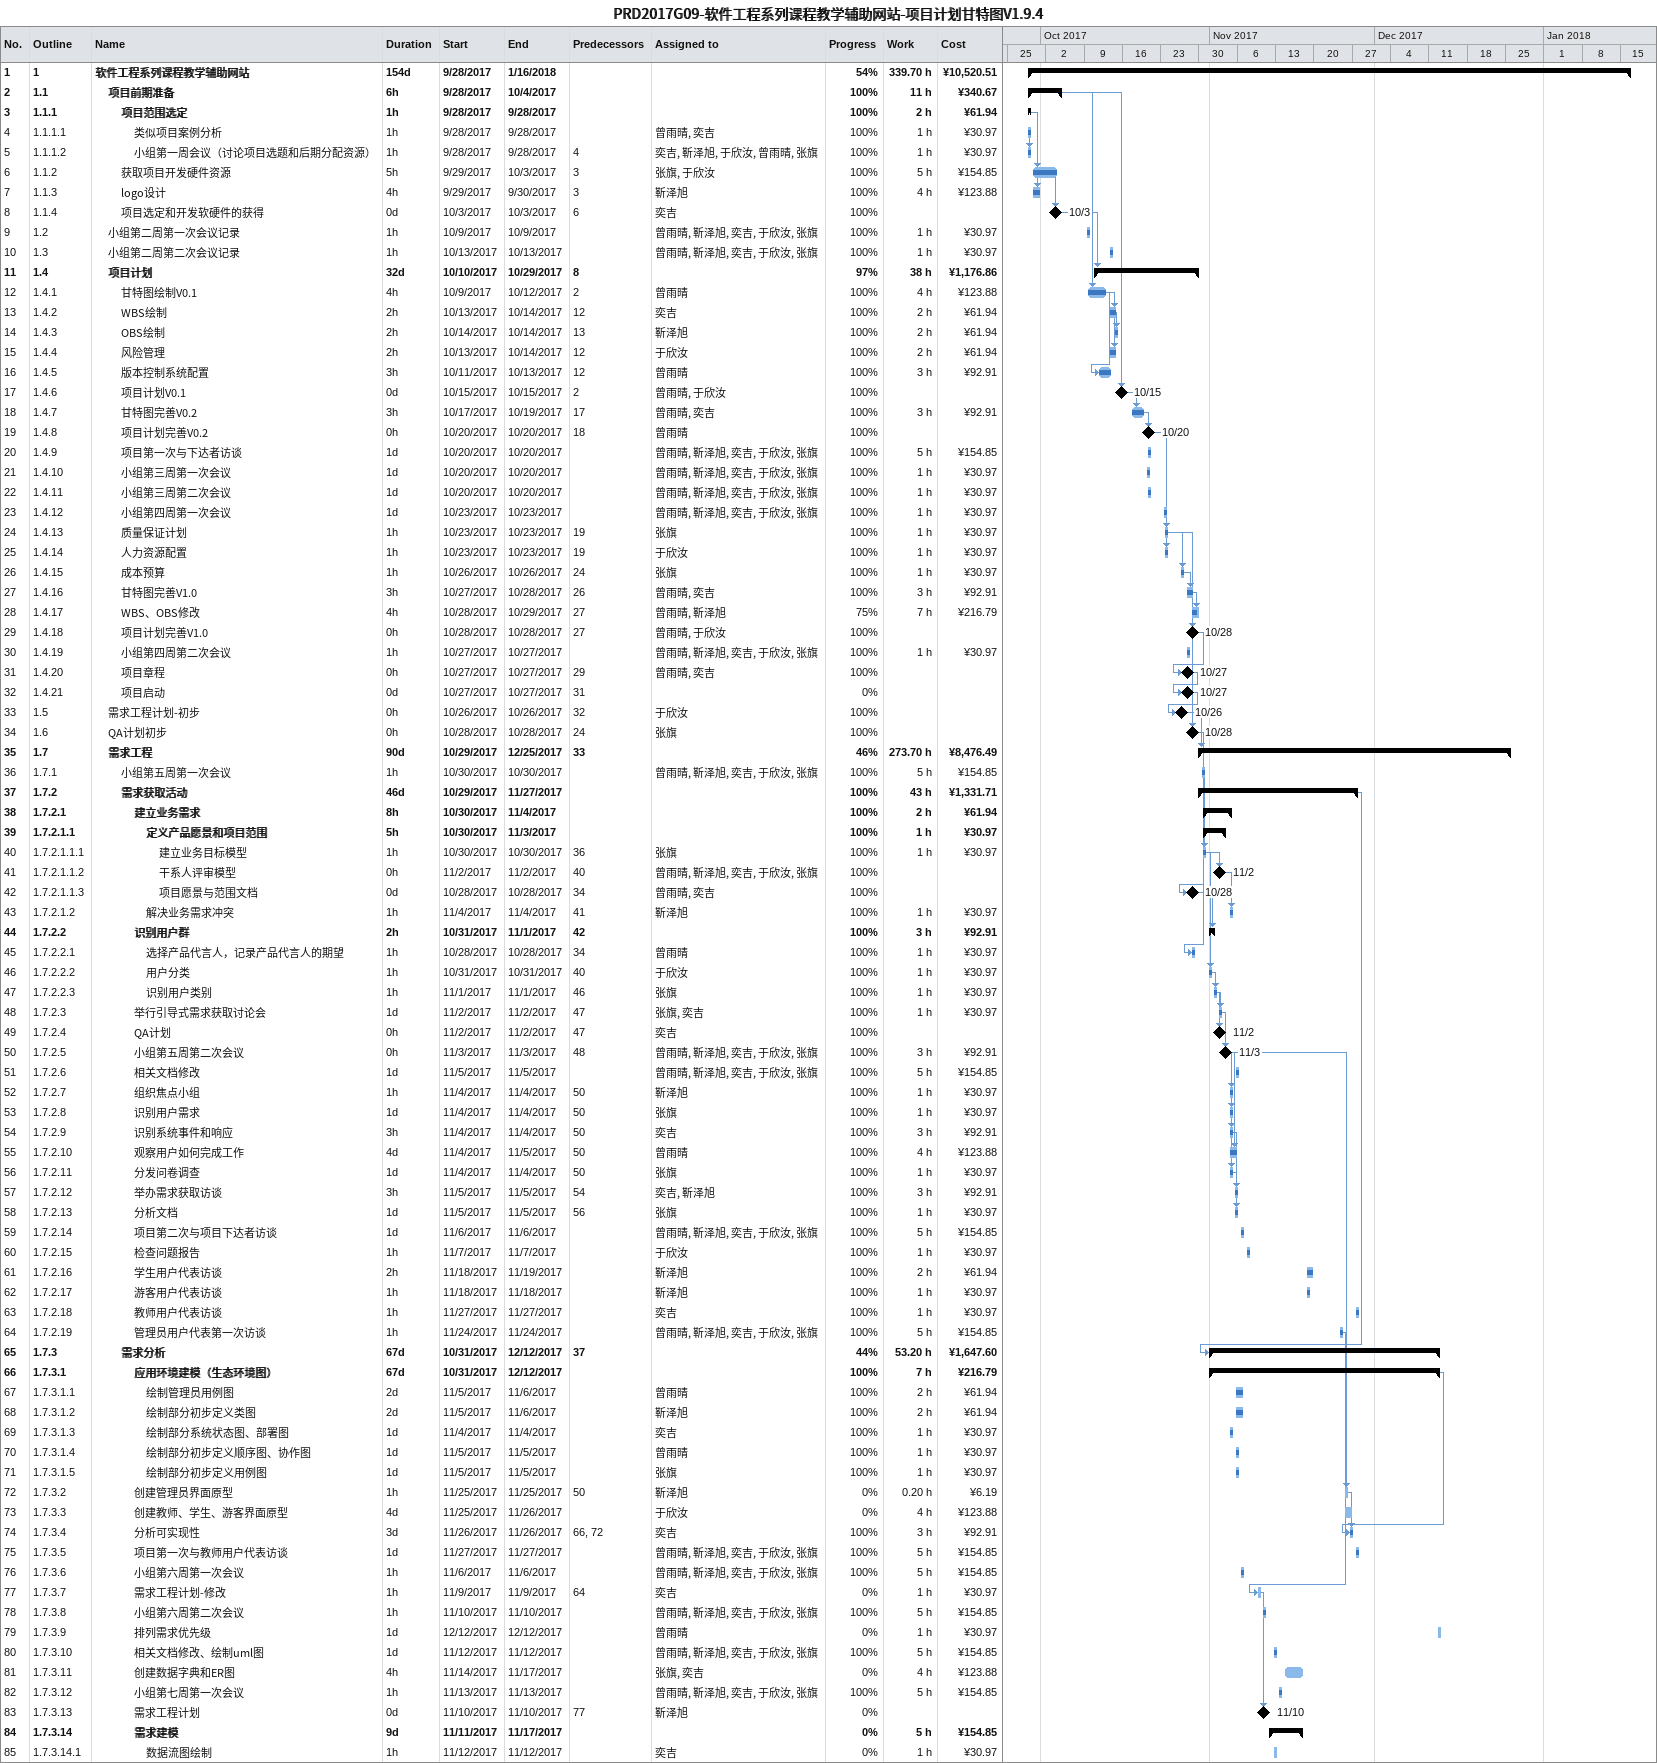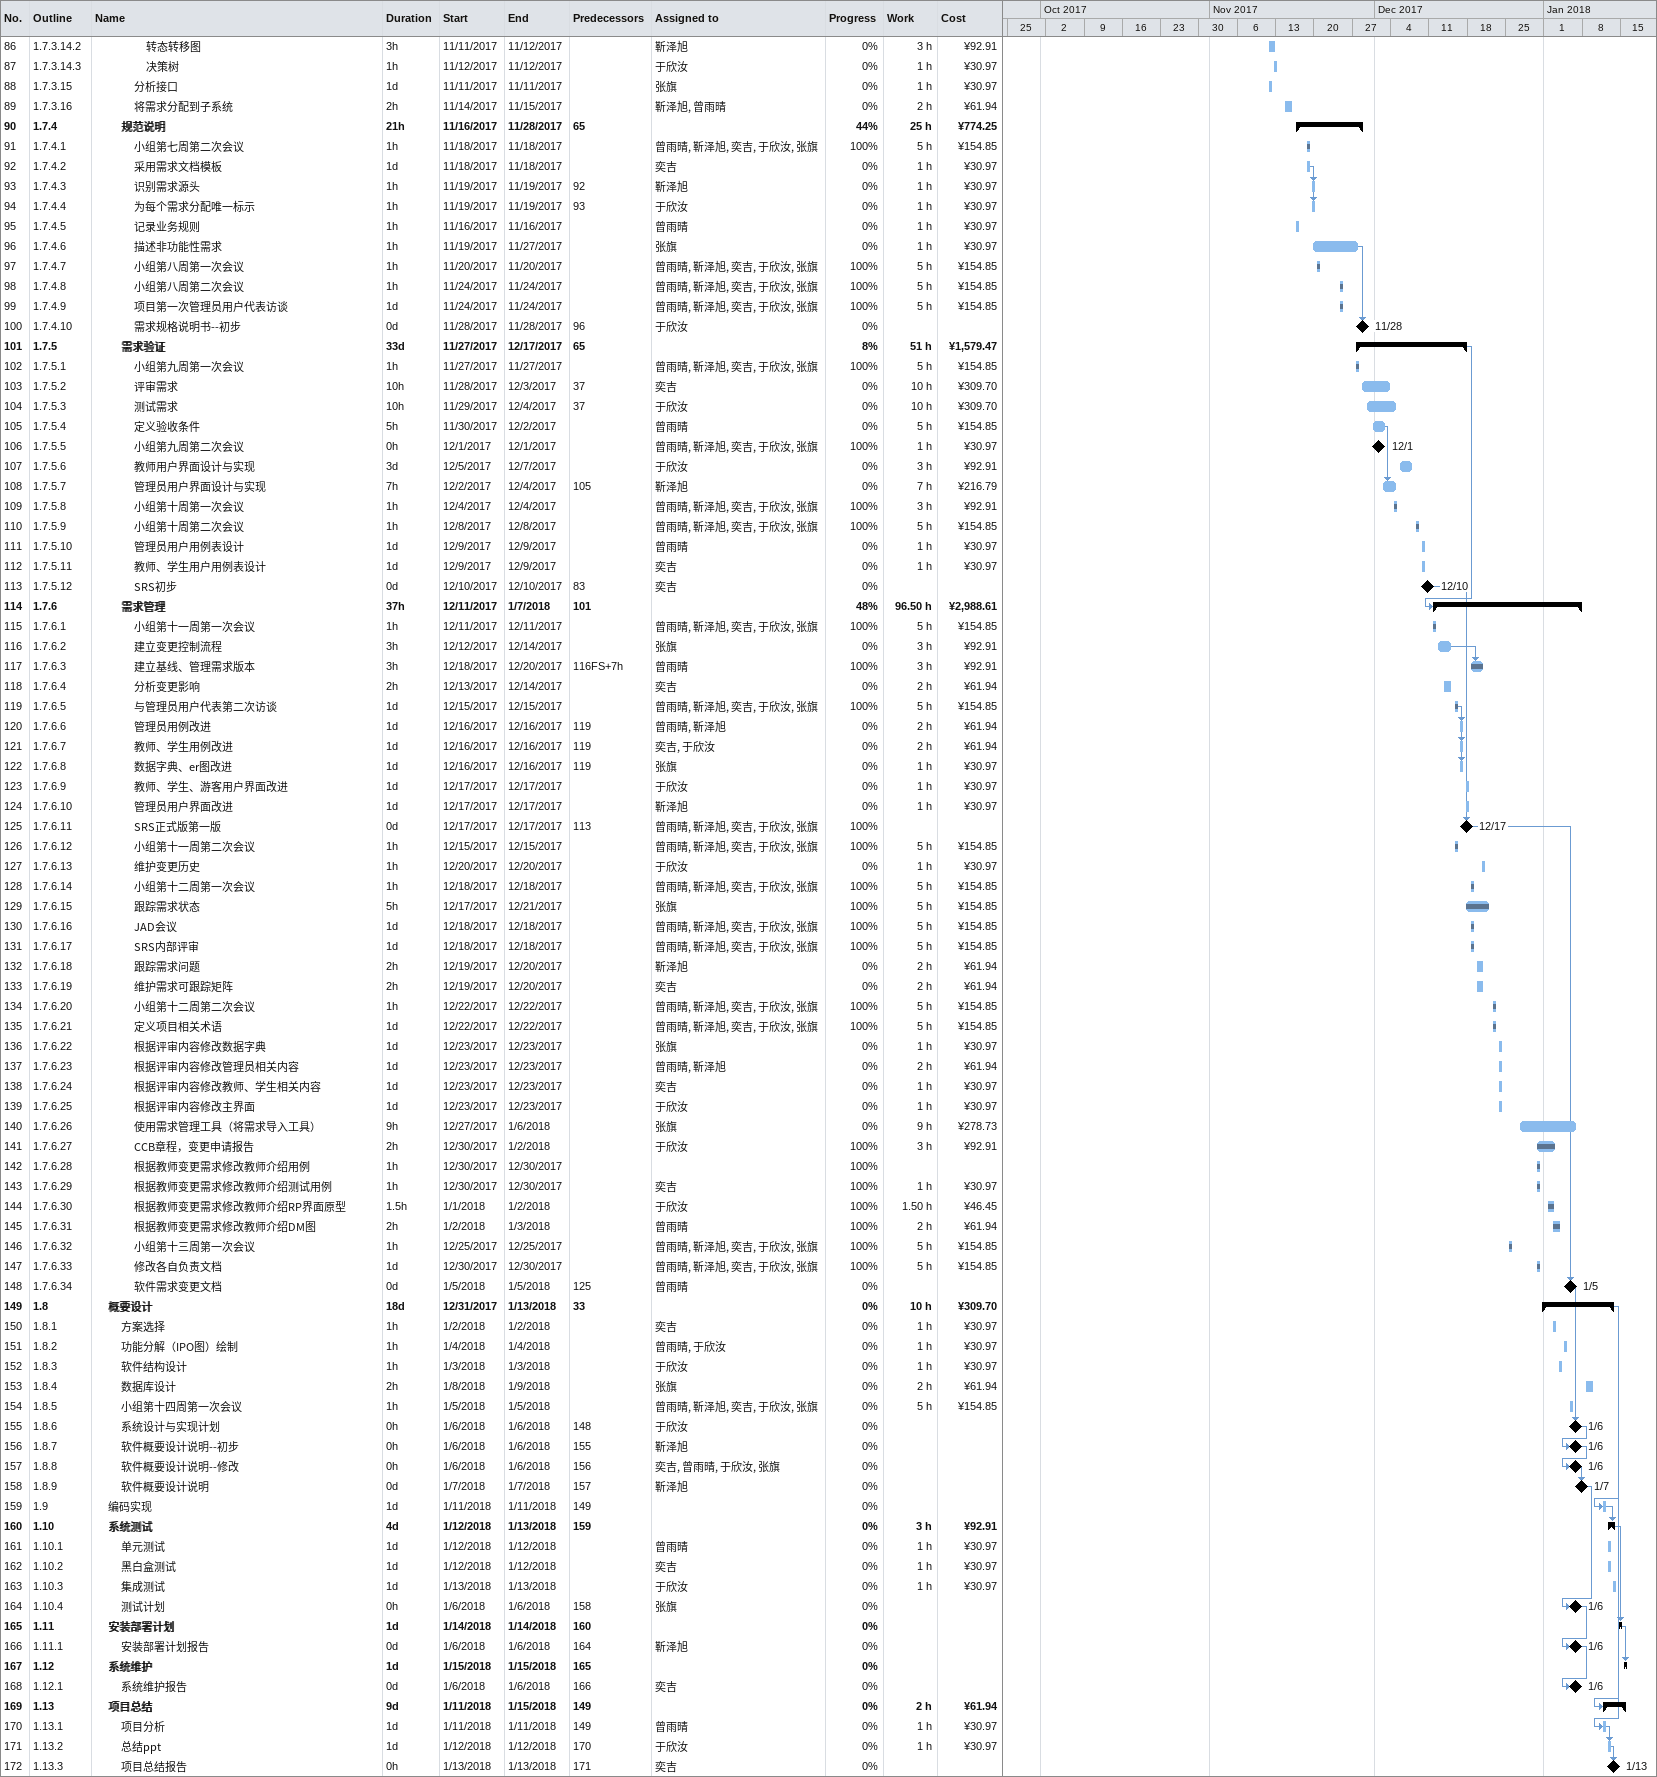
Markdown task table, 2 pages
PRD2017G09-软件工程系列课程教学辅助网站-项目计划甘特图V1.9.4

| ID | WBS | Task | Duration | Start | Finish | Predecessors | Resources | % complete | Work (h) | Cost (¥) |
|---|---|---|---|---|---|---|---|---|---|---|
| 1 | 1 | **软件工程系列课程教学辅助网站** | 154d | 2017-09-28 | 2018-01-16 |  |  | 54 | 339.70 | 10520.51 |
| 2 | 1.1 | **项目前期准备** | 6h | 2017-09-28 | 2017-10-04 |  |  | 100 | 11 | 340.67 |
| 3 | 1.1.1 | **项目范围选定** | 1h | 2017-09-28 | 2017-09-28 |  |  | 100 | 2 | 61.94 |
| 4 | 1.1.1.1 | 类似项目案例分析 | 1h | 2017-09-28 | 2017-09-28 |  | 曾雨晴, 奕吉 | 100 | 1 | 30.97 |
| 5 | 1.1.1.2 | 小组第一周会议（讨论项目选题和后期分配资源） | 1h | 2017-09-28 | 2017-09-28 | 4 | 奕吉, 靳泽旭, 于欣汝, 曾雨晴, 张旗 | 100 | 1 | 30.97 |
| 6 | 1.1.2 | 获取项目开发硬件资源 | 5h | 2017-09-29 | 2017-10-03 | 3 | 张旗, 于欣汝 | 100 | 5 | 154.85 |
| 7 | 1.1.3 | logo设计 | 4h | 2017-09-29 | 2017-09-30 | 3 | 靳泽旭 | 100 | 4 | 123.88 |
| 8 | 1.1.4 | 项目选定和开发软硬件的获得 | 0d | 2017-10-03 | 2017-10-03 | 6 | 奕吉 | 100 |  |  |
| 9 | 1.2 | 小组第二周第一次会议记录 | 1h | 2017-10-09 | 2017-10-09 |  | 曾雨晴, 靳泽旭, 奕吉, 于欣汝, 张旗 | 100 | 1 | 30.97 |
| 10 | 1.3 | 小组第二周第二次会议记录 | 1h | 2017-10-13 | 2017-10-13 |  | 曾雨晴, 靳泽旭, 奕吉, 于欣汝, 张旗 | 100 | 1 | 30.97 |
| 11 | 1.4 | **项目计划** | 32d | 2017-10-10 | 2017-10-29 | 8 |  | 97 | 38 | 1176.86 |
| 12 | 1.4.1 | 甘特图绘制V0.1 | 4h | 2017-10-09 | 2017-10-12 | 2 | 曾雨晴 | 100 | 4 | 123.88 |
| 13 | 1.4.2 | WBS绘制 | 2h | 2017-10-13 | 2017-10-14 | 12 | 奕吉 | 100 | 2 | 61.94 |
| 14 | 1.4.3 | OBS绘制 | 2h | 2017-10-14 | 2017-10-14 | 13 | 靳泽旭 | 100 | 2 | 61.94 |
| 15 | 1.4.4 | 风险管理 | 2h | 2017-10-13 | 2017-10-14 | 12 | 于欣汝 | 100 | 2 | 61.94 |
| 16 | 1.4.5 | 版本控制系统配置 | 3h | 2017-10-11 | 2017-10-13 | 12 | 曾雨晴 | 100 | 3 | 92.91 |
| 17 | 1.4.6 | 项目计划V0.1 | 0d | 2017-10-15 | 2017-10-15 | 2 | 曾雨晴, 于欣汝 | 100 |  |  |
| 18 | 1.4.7 | 甘特图完善V0.2 | 3h | 2017-10-17 | 2017-10-19 | 17 | 曾雨晴, 奕吉 | 100 | 3 | 92.91 |
| 19 | 1.4.8 | 项目计划完善V0.2 | 0h | 2017-10-20 | 2017-10-20 | 18 | 曾雨晴 | 100 |  |  |
| 20 | 1.4.9 | 项目第一次与下达者访谈 | 1d | 2017-10-20 | 2017-10-20 |  | 曾雨晴, 靳泽旭, 奕吉, 于欣汝, 张旗 | 100 | 5 | 154.85 |
| 21 | 1.4.10 | 小组第三周第一次会议 | 1d | 2017-10-20 | 2017-10-20 |  | 曾雨晴, 靳泽旭, 奕吉, 于欣汝, 张旗 | 100 | 1 | 30.97 |
| 22 | 1.4.11 | 小组第三周第二次会议 | 1d | 2017-10-20 | 2017-10-20 |  | 曾雨晴, 靳泽旭, 奕吉, 于欣汝, 张旗 | 100 | 1 | 30.97 |
| 23 | 1.4.12 | 小组第四周第一次会议 | 1d | 2017-10-23 | 2017-10-23 |  | 曾雨晴, 靳泽旭, 奕吉, 于欣汝, 张旗 | 100 | 1 | 30.97 |
| 24 | 1.4.13 | 质量保证计划 | 1h | 2017-10-23 | 2017-10-23 | 19 | 张旗 | 100 | 1 | 30.97 |
| 25 | 1.4.14 | 人力资源配置 | 1h | 2017-10-23 | 2017-10-23 | 19 | 于欣汝 | 100 | 1 | 30.97 |
| 26 | 1.4.15 | 成本预算 | 1h | 2017-10-26 | 2017-10-26 | 24 | 张旗 | 100 | 1 | 30.97 |
| 27 | 1.4.16 | 甘特图完善V1.0 | 3h | 2017-10-27 | 2017-10-28 | 26 | 曾雨晴, 奕吉 | 100 | 3 | 92.91 |
| 28 | 1.4.17 | WBS、OBS修改 | 4h | 2017-10-28 | 2017-10-29 | 27 | 曾雨晴, 靳泽旭 | 75 | 7 | 216.79 |
| 29 | 1.4.18 | 项目计划完善V1.0 | 0h | 2017-10-28 | 2017-10-28 | 27 | 曾雨晴, 于欣汝 | 100 |  |  |
| 30 | 1.4.19 | 小组第四周第二次会议 | 1h | 2017-10-27 | 2017-10-27 |  | 曾雨晴, 靳泽旭, 奕吉, 于欣汝, 张旗 | 100 | 1 | 30.97 |
| 31 | 1.4.20 | 项目章程 | 0h | 2017-10-27 | 2017-10-27 | 29 | 曾雨晴, 奕吉 | 100 |  |  |
| 32 | 1.4.21 | 项目启动 | 0d | 2017-10-27 | 2017-10-27 | 31 |  | 0 |  |  |
| 33 | 1.5 | 需求工程计划-初步 | 0h | 2017-10-26 | 2017-10-26 | 32 | 于欣汝 | 100 |  |  |
| 34 | 1.6 | QA计划初步 | 0h | 2017-10-28 | 2017-10-28 | 24 | 张旗 | 100 |  |  |
| 35 | 1.7 | **需求工程** | 90d | 2017-10-29 | 2017-12-25 | 33 |  | 46 | 273.70 | 8476.49 |
| 36 | 1.7.1 | 小组第五周第一次会议 | 1h | 2017-10-30 | 2017-10-30 |  | 曾雨晴, 靳泽旭, 奕吉, 于欣汝, 张旗 | 100 | 5 | 154.85 |
| 37 | 1.7.2 | **需求获取活动** | 46d | 2017-10-29 | 2017-11-27 |  |  | 100 | 43 | 1331.71 |
| 38 | 1.7.2.1 | **建立业务需求** | 8h | 2017-10-30 | 2017-11-04 |  |  | 100 | 2 | 61.94 |
| 39 | 1.7.2.1.1 | **定义产品愿景和项目范围** | 5h | 2017-10-30 | 2017-11-03 |  |  | 100 | 1 | 30.97 |
| 40 | 1.7.2.1.1.1 | 建立业务目标模型 | 1h | 2017-10-30 | 2017-10-30 | 36 | 张旗 | 100 | 1 | 30.97 |
| 41 | 1.7.2.1.1.2 | 干系人评审模型 | 0h | 2017-11-02 | 2017-11-02 | 40 | 曾雨晴, 靳泽旭, 奕吉, 于欣汝, 张旗 | 100 |  |  |
| 42 | 1.7.2.1.1.3 | 项目愿景与范围文档 | 0d | 2017-10-28 | 2017-10-28 | 34 | 曾雨晴, 奕吉 | 100 |  |  |
| 43 | 1.7.2.1.2 | 解决业务需求冲突 | 1h | 2017-11-04 | 2017-11-04 | 41 | 靳泽旭 | 100 | 1 | 30.97 |
| 44 | 1.7.2.2 | **识别用户群** | 2h | 2017-10-31 | 2017-11-01 | 42 |  | 100 | 3 | 92.91 |
| 45 | 1.7.2.2.1 | 选择产品代言人，记录产品代言人的期望 | 1h | 2017-10-28 | 2017-10-28 | 34 | 曾雨晴 | 100 | 1 | 30.97 |
| 46 | 1.7.2.2.2 | 用户分类 | 1h | 2017-10-31 | 2017-10-31 | 40 | 于欣汝 | 100 | 1 | 30.97 |
| 47 | 1.7.2.2.3 | 识别用户类别 | 1h | 2017-11-01 | 2017-11-01 | 46 | 张旗 | 100 | 1 | 30.97 |
| 48 | 1.7.2.3 | 举行引导式需求获取讨论会 | 1d | 2017-11-02 | 2017-11-02 | 47 | 张旗, 奕吉 | 100 | 1 | 30.97 |
| 49 | 1.7.2.4 | QA计划 | 0h | 2017-11-02 | 2017-11-02 | 47 | 奕吉 | 100 |  |  |
| 50 | 1.7.2.5 | 小组第五周第二次会议 | 0h | 2017-11-03 | 2017-11-03 | 48 | 曾雨晴, 靳泽旭, 奕吉, 于欣汝, 张旗 | 100 | 3 | 92.91 |
| 51 | 1.7.2.6 | 相关文档修改 | 1d | 2017-11-05 | 2017-11-05 |  | 曾雨晴, 靳泽旭, 奕吉, 于欣汝, 张旗 | 100 | 5 | 154.85 |
| 52 | 1.7.2.7 | 组织焦点小组 | 1h | 2017-11-04 | 2017-11-04 | 50 | 靳泽旭 | 100 | 1 | 30.97 |
| 53 | 1.7.2.8 | 识别用户需求 | 1d | 2017-11-04 | 2017-11-04 | 50 | 张旗 | 100 | 1 | 30.97 |
| 54 | 1.7.2.9 | 识别系统事件和响应 | 3h | 2017-11-04 | 2017-11-04 | 50 | 奕吉 | 100 | 3 | 92.91 |
| 55 | 1.7.2.10 | 观察用户如何完成工作 | 4d | 2017-11-04 | 2017-11-05 | 50 | 曾雨晴 | 100 | 4 | 123.88 |
| 56 | 1.7.2.11 | 分发问卷调查 | 1d | 2017-11-04 | 2017-11-04 | 50 | 张旗 | 100 | 1 | 30.97 |
| 57 | 1.7.2.12 | 举办需求获取访谈 | 3h | 2017-11-05 | 2017-11-05 | 54 | 奕吉, 靳泽旭 | 100 | 3 | 92.91 |
| 58 | 1.7.2.13 | 分析文档 | 1d | 2017-11-05 | 2017-11-05 | 56 | 张旗 | 100 | 1 | 30.97 |
| 59 | 1.7.2.14 | 项目第二次与项目下达者访谈 | 1d | 2017-11-06 | 2017-11-06 |  | 曾雨晴, 靳泽旭, 奕吉, 于欣汝, 张旗 | 100 | 5 | 154.85 |
| 60 | 1.7.2.15 | 检查问题报告 | 1h | 2017-11-07 | 2017-11-07 |  | 于欣汝 | 100 | 1 | 30.97 |
| 61 | 1.7.2.16 | 学生用户代表访谈 | 2h | 2017-11-18 | 2017-11-19 |  | 靳泽旭 | 100 | 2 | 61.94 |
| 62 | 1.7.2.17 | 游客用户代表访谈 | 1h | 2017-11-18 | 2017-11-18 |  | 靳泽旭 | 100 | 1 | 30.97 |
| 63 | 1.7.2.18 | 教师用户代表访谈 | 1h | 2017-11-27 | 2017-11-27 |  | 奕吉 | 100 | 1 | 30.97 |
| 64 | 1.7.2.19 | 管理员用户代表第一次访谈 | 1h | 2017-11-24 | 2017-11-24 |  | 曾雨晴, 靳泽旭, 奕吉, 于欣汝, 张旗 | 100 | 5 | 154.85 |
| 65 | 1.7.3 | **需求分析** | 67d | 2017-10-31 | 2017-12-12 | 37 |  | 44 | 53.20 | 1647.60 |
| 66 | 1.7.3.1 | **应用环境建模（生态环境图）** | 67d | 2017-10-31 | 2017-12-12 |  |  | 100 | 7 | 216.79 |
| 67 | 1.7.3.1.1 | 绘制管理员用例图 | 2d | 2017-11-05 | 2017-11-06 |  | 曾雨晴 | 100 | 2 | 61.94 |
| 68 | 1.7.3.1.2 | 绘制部分初步定义类图 | 2d | 2017-11-05 | 2017-11-06 |  | 靳泽旭 | 100 | 2 | 61.94 |
| 69 | 1.7.3.1.3 | 绘制部分系统状态图、部署图 | 1d | 2017-11-04 | 2017-11-04 |  | 奕吉 | 100 | 1 | 30.97 |
| 70 | 1.7.3.1.4 | 绘制部分初步定义顺序图、协作图 | 1d | 2017-11-05 | 2017-11-05 |  | 曾雨晴 | 100 | 1 | 30.97 |
| 71 | 1.7.3.1.5 | 绘制部分初步定义用例图 | 1d | 2017-11-05 | 2017-11-05 |  | 张旗 | 100 | 1 | 30.97 |
| 72 | 1.7.3.2 | 创建管理员界面原型 | 1h | 2017-11-25 | 2017-11-25 | 50 | 靳泽旭 | 0 | 0.20 | 6.19 |
| 73 | 1.7.3.3 | 创建教师、学生、游客界面原型 | 4d | 2017-11-25 | 2017-11-26 |  | 于欣汝 | 0 | 4 | 123.88 |
| 74 | 1.7.3.4 | 分析可实现性 | 3d | 2017-11-26 | 2017-11-26 | 66, 72 | 奕吉 | 100 | 3 | 92.91 |
| 75 | 1.7.3.5 | 项目第一次与教师用户代表访谈 | 1d | 2017-11-27 | 2017-11-27 |  | 曾雨晴, 靳泽旭, 奕吉, 于欣汝, 张旗 | 100 | 5 | 154.85 |
| 76 | 1.7.3.6 | 小组第六周第一次会议 | 1h | 2017-11-06 | 2017-11-06 |  | 曾雨晴, 靳泽旭, 奕吉, 于欣汝, 张旗 | 100 | 5 | 154.85 |
| 77 | 1.7.3.7 | 需求工程计划-修改 | 1h | 2017-11-09 | 2017-11-09 | 64 | 奕吉 | 0 | 1 | 30.97 |
| 78 | 1.7.3.8 | 小组第六周第二次会议 | 1h | 2017-11-10 | 2017-11-10 |  | 曾雨晴, 靳泽旭, 奕吉, 于欣汝, 张旗 | 100 | 5 | 154.85 |
| 79 | 1.7.3.9 | 排列需求优先级 | 1d | 2017-12-12 | 2017-12-12 |  | 曾雨晴 | 0 | 1 | 30.97 |
| 80 | 1.7.3.10 | 相关文档修改、绘制uml图 | 1d | 2017-11-12 | 2017-11-12 |  | 曾雨晴, 靳泽旭, 奕吉, 于欣汝, 张旗 | 100 | 5 | 154.85 |
| 81 | 1.7.3.11 | 创建数据字典和ER图 | 4h | 2017-11-14 | 2017-11-17 |  | 张旗, 奕吉 | 0 | 4 | 123.88 |
| 82 | 1.7.3.12 | 小组第七周第一次会议 | 1h | 2017-11-13 | 2017-11-13 |  | 曾雨晴, 靳泽旭, 奕吉, 于欣汝, 张旗 | 100 | 5 | 154.85 |
| 83 | 1.7.3.13 | 需求工程计划 | 0d | 2017-11-10 | 2017-11-10 | 77 | 靳泽旭 | 0 |  |  |
| 84 | 1.7.3.14 | **需求建模** | 9d | 2017-11-11 | 2017-11-17 |  |  | 0 | 5 | 154.85 |
| 85 | 1.7.3.14.1 | 数据流图绘制 | 1h | 2017-11-12 | 2017-11-12 |  | 奕吉 | 0 | 1 | 30.97 |
| 86 | 1.7.3.14.2 | 转态转移图 | 3h | 2017-11-11 | 2017-11-12 |  | 靳泽旭 | 0 | 3 | 92.91 |
| 87 | 1.7.3.14.3 | 决策树 | 1h | 2017-11-12 | 2017-11-12 |  | 于欣汝 | 0 | 1 | 30.97 |
| 88 | 1.7.3.15 | 分析接口 | 1d | 2017-11-11 | 2017-11-11 |  | 张旗 | 0 | 1 | 30.97 |
| 89 | 1.7.3.16 | 将需求分配到子系统 | 2h | 2017-11-14 | 2017-11-15 |  | 靳泽旭, 曾雨晴 | 0 | 2 | 61.94 |
| 90 | 1.7.4 | **规范说明** | 21h | 2017-11-16 | 2017-11-28 | 65 |  | 44 | 25 | 774.25 |
| 91 | 1.7.4.1 | 小组第七周第二次会议 | 1h | 2017-11-18 | 2017-11-18 |  | 曾雨晴, 靳泽旭, 奕吉, 于欣汝, 张旗 | 100 | 5 | 154.85 |
| 92 | 1.7.4.2 | 采用需求文档模板 | 1d | 2017-11-18 | 2017-11-18 |  | 奕吉 | 0 | 1 | 30.97 |
| 93 | 1.7.4.3 | 识别需求源头 | 1h | 2017-11-19 | 2017-11-19 | 92 | 靳泽旭 | 0 | 1 | 30.97 |
| 94 | 1.7.4.4 | 为每个需求分配唯一标示 | 1h | 2017-11-19 | 2017-11-19 | 93 | 于欣汝 | 0 | 1 | 30.97 |
| 95 | 1.7.4.5 | 记录业务规则 | 1h | 2017-11-16 | 2017-11-16 |  | 曾雨晴 | 0 | 1 | 30.97 |
| 96 | 1.7.4.6 | 描述非功能性需求 | 1h | 2017-11-19 | 2017-11-27 |  | 张旗 | 0 | 1 | 30.97 |
| 97 | 1.7.4.7 | 小组第八周第一次会议 | 1h | 2017-11-20 | 2017-11-20 |  | 曾雨晴, 靳泽旭, 奕吉, 于欣汝, 张旗 | 100 | 5 | 154.85 |
| 98 | 1.7.4.8 | 小组第八周第二次会议 | 1h | 2017-11-24 | 2017-11-24 |  | 曾雨晴, 靳泽旭, 奕吉, 于欣汝, 张旗 | 100 | 5 | 154.85 |
| 99 | 1.7.4.9 | 项目第一次管理员用户代表访谈 | 1d | 2017-11-24 | 2017-11-24 |  | 曾雨晴, 靳泽旭, 奕吉, 于欣汝, 张旗 | 100 | 5 | 154.85 |
| 100 | 1.7.4.10 | 需求规格说明书--初步 | 0d | 2017-11-28 | 2017-11-28 | 96 | 于欣汝 | 0 |  |  |
| 101 | 1.7.5 | **需求验证** | 33d | 2017-11-27 | 2017-12-17 | 65 |  | 8 | 51 | 1579.47 |
| 102 | 1.7.5.1 | 小组第九周第一次会议 | 1h | 2017-11-27 | 2017-11-27 |  | 曾雨晴, 靳泽旭, 奕吉, 于欣汝, 张旗 | 100 | 5 | 154.85 |
| 103 | 1.7.5.2 | 评审需求 | 10h | 2017-11-28 | 2017-12-03 | 37 | 奕吉 | 0 | 10 | 309.70 |
| 104 | 1.7.5.3 | 测试需求 | 10h | 2017-11-29 | 2017-12-04 | 37 | 于欣汝 | 0 | 10 | 309.70 |
| 105 | 1.7.5.4 | 定义验收条件 | 5h | 2017-11-30 | 2017-12-02 |  | 曾雨晴 | 0 | 5 | 154.85 |
| 106 | 1.7.5.5 | 小组第九周第二次会议 | 0h | 2017-12-01 | 2017-12-01 |  | 曾雨晴, 靳泽旭, 奕吉, 于欣汝, 张旗 | 100 | 1 | 30.97 |
| 107 | 1.7.5.6 | 教师用户界面设计与实现 | 3d | 2017-12-05 | 2017-12-07 |  | 于欣汝 | 0 | 3 | 92.91 |
| 108 | 1.7.5.7 | 管理员用户界面设计与实现 | 7h | 2017-12-02 | 2017-12-04 | 105 | 靳泽旭 | 0 | 7 | 216.79 |
| 109 | 1.7.5.8 | 小组第十周第一次会议 | 1h | 2017-12-04 | 2017-12-04 |  | 曾雨晴, 靳泽旭, 奕吉, 于欣汝, 张旗 | 100 | 3 | 92.91 |
| 110 | 1.7.5.9 | 小组第十周第二次会议 | 1h | 2017-12-08 | 2017-12-08 |  | 曾雨晴, 靳泽旭, 奕吉, 于欣汝, 张旗 | 100 | 5 | 154.85 |
| 111 | 1.7.5.10 | 管理员用户用例表设计 | 1d | 2017-12-09 | 2017-12-09 |  | 曾雨晴 | 0 | 1 | 30.97 |
| 112 | 1.7.5.11 | 教师、学生用户用例表设计 | 1d | 2017-12-09 | 2017-12-09 |  | 奕吉 | 0 | 1 | 30.97 |
| 113 | 1.7.5.12 | SRS初步 | 0d | 2017-12-10 | 2017-12-10 | 83 | 奕吉 | 0 |  |  |
| 114 | 1.7.6 | **需求管理** | 37h | 2017-12-11 | 2018-01-07 | 101 |  | 48 | 96.50 | 2988.61 |
| 115 | 1.7.6.1 | 小组第十一周第一次会议 | 1h | 2017-12-11 | 2017-12-11 |  | 曾雨晴, 靳泽旭, 奕吉, 于欣汝, 张旗 | 100 | 5 | 154.85 |
| 116 | 1.7.6.2 | 建立变更控制流程 | 3h | 2017-12-12 | 2017-12-14 |  | 张旗 | 0 | 3 | 92.91 |
| 117 | 1.7.6.3 | 建立基线、管理需求版本 | 3h | 2017-12-18 | 2017-12-20 | 116FS+7h | 曾雨晴 | 100 | 3 | 92.91 |
| 118 | 1.7.6.4 | 分析变更影响 | 2h | 2017-12-13 | 2017-12-14 |  | 奕吉 | 0 | 2 | 61.94 |
| 119 | 1.7.6.5 | 与管理员用户代表第二次访谈 | 1d | 2017-12-15 | 2017-12-15 |  | 曾雨晴, 靳泽旭, 奕吉, 于欣汝, 张旗 | 100 | 5 | 154.85 |
| 120 | 1.7.6.6 | 管理员用例改进 | 1d | 2017-12-16 | 2017-12-16 | 119 | 曾雨晴, 靳泽旭 | 0 | 2 | 61.94 |
| 121 | 1.7.6.7 | 教师、学生用例改进 | 1d | 2017-12-16 | 2017-12-16 | 119 | 奕吉, 于欣汝 | 0 | 2 | 61.94 |
| 122 | 1.7.6.8 | 数据字典、er图改进 | 1d | 2017-12-16 | 2017-12-16 | 119 | 张旗 | 0 | 1 | 30.97 |
| 123 | 1.7.6.9 | 教师、学生、游客用户界面改进 | 1d | 2017-12-17 | 2017-12-17 |  | 于欣汝 | 0 | 1 | 30.97 |
| 124 | 1.7.6.10 | 管理员用户界面改进 | 1d | 2017-12-17 | 2017-12-17 |  | 靳泽旭 | 0 | 1 | 30.97 |
| 125 | 1.7.6.11 | SRS正式版第一版 | 0d | 2017-12-17 | 2017-12-17 | 113 | 曾雨晴, 靳泽旭, 奕吉, 于欣汝, 张旗 | 100 |  |  |
| 126 | 1.7.6.12 | 小组第十一周第二次会议 | 1h | 2017-12-15 | 2017-12-15 |  | 曾雨晴, 靳泽旭, 奕吉, 于欣汝, 张旗 | 100 | 5 | 154.85 |
| 127 | 1.7.6.13 | 维护变更历史 | 1h | 2017-12-20 | 2017-12-20 |  | 于欣汝 | 0 | 1 | 30.97 |
| 128 | 1.7.6.14 | 小组第十二周第一次会议 | 1h | 2017-12-18 | 2017-12-18 |  | 曾雨晴, 靳泽旭, 奕吉, 于欣汝, 张旗 | 100 | 5 | 154.85 |
| 129 | 1.7.6.15 | 跟踪需求状态 | 5h | 2017-12-17 | 2017-12-21 |  | 张旗 | 100 | 5 | 154.85 |
| 130 | 1.7.6.16 | JAD会议 | 1d | 2017-12-18 | 2017-12-18 |  | 曾雨晴, 靳泽旭, 奕吉, 于欣汝, 张旗 | 100 | 5 | 154.85 |
| 131 | 1.7.6.17 | SRS内部评审 | 1d | 2017-12-18 | 2017-12-18 |  | 曾雨晴, 靳泽旭, 奕吉, 于欣汝, 张旗 | 100 | 5 | 154.85 |
| 132 | 1.7.6.18 | 跟踪需求问题 | 2h | 2017-12-19 | 2017-12-20 |  | 靳泽旭 | 0 | 2 | 61.94 |
| 133 | 1.7.6.19 | 维护需求可跟踪矩阵 | 2h | 2017-12-19 | 2017-12-20 |  | 奕吉 | 0 | 2 | 61.94 |
| 134 | 1.7.6.20 | 小组第十二周第二次会议 | 1h | 2017-12-22 | 2017-12-22 |  | 曾雨晴, 靳泽旭, 奕吉, 于欣汝, 张旗 | 100 | 5 | 154.85 |
| 135 | 1.7.6.21 | 定义项目相关术语 | 1d | 2017-12-22 | 2017-12-22 |  | 曾雨晴, 靳泽旭, 奕吉, 于欣汝, 张旗 | 100 | 5 | 154.85 |
| 136 | 1.7.6.22 | 根据评审内容修改数据字典 | 1d | 2017-12-23 | 2017-12-23 |  | 张旗 | 0 | 1 | 30.97 |
| 137 | 1.7.6.23 | 根据评审内容修改管理员相关内容 | 1d | 2017-12-23 | 2017-12-23 |  | 曾雨晴, 靳泽旭 | 0 | 2 | 61.94 |
| 138 | 1.7.6.24 | 根据评审内容修改教师、学生相关内容 | 1d | 2017-12-23 | 2017-12-23 |  | 奕吉 | 0 | 1 | 30.97 |
| 139 | 1.7.6.25 | 根据评审内容修改主界面 | 1d | 2017-12-23 | 2017-12-23 |  | 于欣汝 | 0 | 1 | 30.97 |
| 140 | 1.7.6.26 | 使用需求管理工具（将需求导入工具） | 9h | 2017-12-27 | 2018-01-06 |  | 张旗 | 0 | 9 | 278.73 |
| 141 | 1.7.6.27 | CCB章程，变更申请报告 | 2h | 2017-12-30 | 2018-01-02 |  | 于欣汝 | 100 | 3 | 92.91 |
| 142 | 1.7.6.28 | 根据教师变更需求修改教师介绍用例 | 1h | 2017-12-30 | 2017-12-30 |  |  | 100 |  |  |
| 143 | 1.7.6.29 | 根据教师变更需求修改教师介绍测试用例 | 1h | 2017-12-30 | 2017-12-30 |  | 奕吉 | 100 | 1 | 30.97 |
| 144 | 1.7.6.30 | 根据教师变更需求修改教师介绍RP界面原型 | 1.5h | 2018-01-01 | 2018-01-02 |  | 于欣汝 | 100 | 1.50 | 46.45 |
| 145 | 1.7.6.31 | 根据教师变更需求修改教师介绍DM图 | 2h | 2018-01-02 | 2018-01-03 |  | 曾雨晴 | 100 | 2 | 61.94 |
| 146 | 1.7.6.32 | 小组第十三周第一次会议 | 1h | 2017-12-25 | 2017-12-25 |  | 曾雨晴, 靳泽旭, 奕吉, 于欣汝, 张旗 | 100 | 5 | 154.85 |
| 147 | 1.7.6.33 | 修改各自负责文档 | 1d | 2017-12-30 | 2017-12-30 |  | 曾雨晴, 靳泽旭, 奕吉, 于欣汝, 张旗 | 100 | 5 | 154.85 |
| 148 | 1.7.6.34 | 软件需求变更文档 | 0d | 2018-01-05 | 2018-01-05 | 125 | 曾雨晴 | 0 |  |  |
| 149 | 1.8 | **概要设计** | 18d | 2017-12-31 | 2018-01-13 | 33 |  | 0 | 10 | 309.70 |
| 150 | 1.8.1 | 方案选择 | 1h | 2018-01-02 | 2018-01-02 |  | 奕吉 | 0 | 1 | 30.97 |
| 151 | 1.8.2 | 功能分解（IPO图）绘制 | 1h | 2018-01-04 | 2018-01-04 |  | 曾雨晴, 于欣汝 | 0 | 1 | 30.97 |
| 152 | 1.8.3 | 软件结构设计 | 1h | 2018-01-03 | 2018-01-03 |  | 于欣汝 | 0 | 1 | 30.97 |
| 153 | 1.8.4 | 数据库设计 | 2h | 2018-01-08 | 2018-01-09 |  | 张旗 | 0 | 2 | 61.94 |
| 154 | 1.8.5 | 小组第十四周第一次会议 | 1h | 2018-01-05 | 2018-01-05 |  | 曾雨晴, 靳泽旭, 奕吉, 于欣汝, 张旗 | 0 | 5 | 154.85 |
| 155 | 1.8.6 | 系统设计与实现计划 | 0h | 2018-01-06 | 2018-01-06 | 148 | 于欣汝 | 0 |  |  |
| 156 | 1.8.7 | 软件概要设计说明--初步 | 0h | 2018-01-06 | 2018-01-06 | 155 | 靳泽旭 | 0 |  |  |
| 157 | 1.8.8 | 软件概要设计说明--修改 | 0h | 2018-01-06 | 2018-01-06 | 156 | 奕吉, 曾雨晴, 于欣汝, 张旗 | 0 |  |  |
| 158 | 1.8.9 | 软件概要设计说明 | 0d | 2018-01-07 | 2018-01-07 | 157 | 靳泽旭 | 0 |  |  |
| 159 | 1.9 | 编码实现 | 1d | 2018-01-11 | 2018-01-11 | 149 |  | 0 |  |  |
| 160 | 1.10 | **系统测试** | 4d | 2018-01-12 | 2018-01-13 | 159 |  | 0 | 3 | 92.91 |
| 161 | 1.10.1 | 单元测试 | 1d | 2018-01-12 | 2018-01-12 |  | 曾雨晴 | 0 | 1 | 30.97 |
| 162 | 1.10.2 | 黑白盒测试 | 1d | 2018-01-12 | 2018-01-12 |  | 奕吉 | 0 | 1 | 30.97 |
| 163 | 1.10.3 | 集成测试 | 1d | 2018-01-13 | 2018-01-13 |  | 于欣汝 | 0 | 1 | 30.97 |
| 164 | 1.10.4 | 测试计划 | 0h | 2018-01-06 | 2018-01-06 | 158 | 张旗 | 0 |  |  |
| 165 | 1.11 | **安装部署计划** | 1d | 2018-01-14 | 2018-01-14 | 160 |  | 0 |  |  |
| 166 | 1.11.1 | 安装部署计划报告 | 0d | 2018-01-06 | 2018-01-06 | 164 | 靳泽旭 | 0 |  |  |
| 167 | 1.12 | **系统维护** | 1d | 2018-01-15 | 2018-01-15 | 165 |  | 0 |  |  |
| 168 | 1.12.1 | 系统维护报告 | 0d | 2018-01-06 | 2018-01-06 | 166 | 奕吉 | 0 |  |  |
| 169 | 1.13 | **项目总结** | 9d | 2018-01-11 | 2018-01-15 | 149 |  | 0 | 2 | 61.94 |
| 170 | 1.13.1 | 项目分析 | 1d | 2018-01-11 | 2018-01-11 | 149 | 曾雨晴 | 0 | 1 | 30.97 |
| 171 | 1.13.2 | 总结ppt | 1d | 2018-01-12 | 2018-01-12 | 170 | 于欣汝 | 0 | 1 | 30.97 |
| 172 | 1.13.3 | 项目总结报告 | 0h | 2018-01-13 | 2018-01-13 | 171 | 奕吉 | 0 |  |  |
